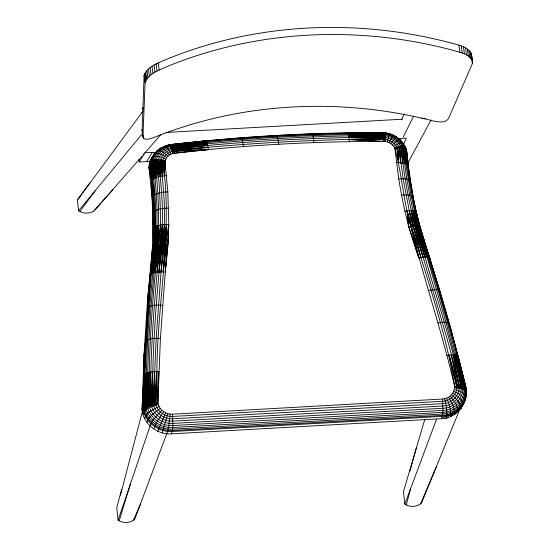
<?xml version="1.0" encoding="UTF-8"?>
<svg xmlns="http://www.w3.org/2000/svg" width="550" height="550" viewBox="0 0 550 550"><rect width="100%" height="100%" fill="white"/><g stroke="black" fill="none" stroke-linecap="round" stroke-linejoin="round"><path stroke-width="0.82" d="M446.786 355.444L453.069 354.819L456.17 355.197L462.921 386.561C463.808 397.808 454.272 407.997 443.08 408.251L173.037 423.404C161.672 424.167 150.274 415.628 148.885 404.126C148.596 344.231 153.333 284.329 160.566 224.902C160.318 203.108 159.672 180.978 156.365 159.514C158.345 152.006 165.468 146.926 172.982 146.059C242.557 138.194 312.558 134.282 382.58 134.296L389.056 135.245L395.292 138.174L400.207 142.876L403.253 148.273L411.043 195.422L417.986 226.098L445.947 322.183L462.921 386.561L464.248 390.053C463.891 401.101 453.867 410.032 443.046 410.389L173.009 425.542C160.366 426.484 149.339 416.893 146.362 404.965L148.912 339.336L151.058 306.027L156.915 240.9L157.059 209.88L156.331 193.951L153.746 162.718L155.787 156.372L159.926 150.741L165.914 146.857L172.521 145.104C242.151 137.197 312.201 133.286 382.277 133.334L389.269 134.324L396.021 137.493L401.342 142.594L404.656 148.637L409.379 180.125L418.138 226.133L437.958 289.768L447.342 322.424L464.344 386.98C468.27 399.726 455.352 412.122 442.956 412.321L172.913 427.474C159.72 428.409 147.524 418.447 145.042 405.591L147.599 339.859L149.744 306.536L155.595 241.409L155.746 210.485L155.017 194.597L152.433 163.254L154.33 156.475L156.248 153.292L158.73 150.494L165.083 146.369L172.129 144.602L173.477 147.517L174.673 153.106C243.98 145.234 313.734 141.213 383.501 141.474C388.293 141.281 392.989 144.155 394.955 148.541C401.885 174.047 403.384 200.743 410.733 226.236C424.126 279.916 442.193 332.331 454.609 386.286C455.015 392.982 449.164 398.86 442.564 399.032L172.521 414.184C165.743 414.631 159.046 409.695 157.843 402.937C152.075 322.293 174.591 241.814 162.807 161.37C163.082 155.354 169.07 152.047 174.213 150.535C243.684 143.344 313.445 139.446 383.281 138.806C388.987 139.714 395.038 142.381 397.189 148.204L398.729 162.635L406.065 163.701L408.224 165.701L414.04 202.84L416.364 213.689L410.101 180.771L407.894 164.952M169.379 154.956L166.684 157.486L164.945 161.446L167.833 191.874L168.761 224.386L160.414 338.401L157.891 402.937C152.329 403.514 143.612 403.191 142.037 410.046L147.551 308.502L147.537 300.334L153.402 243.375L153.553 212.589L149.002 167.887C148.218 160.291 154.488 158.4 160.559 159.803L161.569 161.384C162.243 187.55 167.516 214.026 162.154 239.986C156.784 294.284 152.013 348.782 152.508 403.384L151.58 406.56C154.296 415.607 163.673 421.692 173.002 421.135L443.039 405.982C453.365 405.756 461.636 396.488 461.388 386.299L454.768 354.929L462.729 386.519L462.797 389.338L465.362 390.837L466.421 392.494C466.098 405.9 455.359 418.406 441.519 418.694L171.483 433.847C157.534 434.789 143.557 424.201 142.037 410.046L144.017 355.121L147.537 300.334L152.597 245.712L152.852 219.787L151.559 180.895L149.813 165.55L150.48 161.796L151.882 158.049L154.399 153.924L157.053 150.927L160.236 148.438L164.388 146.252C167.833 147.249 169.276 151.284 171.05 154.069L174.673 153.106L172.178 151.408L170.046 146.664L168.767 145.159L163.852 146.513L159.617 149.236L160.868 148.122C164.677 148.534 167.049 152.295 169.379 154.956L171.05 154.069M392.336 144.822L396.784 141.103L399.609 139.638C406.842 145.771 406.292 155.712 407.165 164.278L405.611 149.084L404.869 146.218L406.594 150.349L404.869 146.218C401.658 144.932 397.444 146.328 394.955 148.541L398.709 178.922L401.521 195.064L409.619 195.058L412.851 196.529L419.726 226.999L440.021 291.328L449.419 324.026L466.304 388.774L465.822 397.272L462.839 404.594L458.824 409.475L454.204 412.885L450.478 416.652C451.357 410.272 449.233 403.947 446.641 398.172M142.924 414.418C143.406 410.843 146.609 408.849 149.579 407.447L150.501 403.741C150.171 349.085 154.825 294.532 160.229 240.178C165.351 214.177 160.284 187.701 159.472 161.521L158.386 159.569C160.153 152.673 166.684 148.383 173.387 147.221C242.942 139.638 312.861 135.726 382.828 135.472C387.908 135.946 393.051 137.459 396.784 141.103C403.109 146.733 402.944 155.574 404.628 163.24C414.15 239.663 444.764 311.272 460.996 386.251L461.051 388.706L462.797 389.338L461.388 386.299L454.609 386.286C445.101 326.281 423.156 269.246 407.131 210.836L404.882 211.138L401.521 195.064M162.546 305.257C157.637 305.119 150.982 304.226 147.551 308.502L150.267 275.213L151.422 273.845L153.773 272.772L157.142 240.831L157.245 225.803L162.498 224.606L168.761 224.386L168.334 240.116L165.248 272.168L168.41 240.13M448.498 397.293C451.268 401.988 454.747 407.206 454.204 412.885L446.923 415.711L442.331 416.357L172.294 431.502C158.345 432.444 144.368 421.864 142.849 407.708L144.017 355.121L145.406 341.853C148.83 337.556 155.478 338.339 160.414 338.401M150.267 275.213L152.597 245.712L153.828 242.653L155.787 241.319L155.925 226.373L157.245 225.803L152.46 273.268L156.915 240.9L162.154 239.986L168.334 240.116M147.029 404.704L147.338 372.701L152.591 371.649L158.847 371.601L157.843 402.937L155.98 405.047L149.579 407.447L147.922 404.401L148.899 372.247L147.029 404.704L147.792 408.389L147.922 404.401M440.172 292.916L458.26 356.84L466.304 388.761C468.201 402.387 456.122 415.085 442.592 415.353L172.556 430.499C158.716 431.434 144.849 420.936 143.33 406.897C145.551 362.519 147.29 318.099 151.422 273.845C155.169 247.816 155.664 221.499 153.979 195.284C154.481 179.898 144.375 158.503 160.868 148.122M148.899 372.247L148.431 404.25L149.579 407.447L150.253 403.796L150.666 371.896L148.885 404.126M145.454 405.371L146.025 373.244L147.338 372.701L146.788 404.793L147.792 408.389L146.589 404.876L147.338 372.701L145.454 405.371L146.272 409.344L146.362 404.965M454.568 386.293L454.568 387.516L461.051 388.706L459.415 386.141C442.179 311.327 412.596 239.367 402.889 162.896C401.239 154.921 400.888 145.317 393.305 140.408C390.294 138.291 386.65 137.617 383.082 137.108C313.184 137.39 243.334 141.295 173.834 148.844C167.667 149.992 160.517 154.502 160.683 161.425L162.326 176.034L162.566 161.37L162.821 160.201L165.103 160.765L164.422 175.773C159.995 176.522 154.337 176.887 151.559 180.895C154.158 201.685 152.646 222.523 153.402 243.375M155.595 241.409L151.422 273.845L154.571 241.993L154.887 227.012L155.925 226.373L154.694 241.911M151.422 273.845C154.048 247.988 154.976 221.959 153.244 196.006C154.192 183.205 147.214 169.613 152.35 157.328C156.558 154.99 161.659 157.499 165.743 159.053M158.469 240.488L158.62 209.344L157.891 193.373L155.396 162.222L156.365 159.514L158.373 176.866L157.96 161.707L158.386 159.569L160.291 176.406L160.683 161.425L164.945 161.446L164.422 175.773L166.533 175.622M160.229 240.178L160.566 224.902L155.327 272.381L153.773 272.772L158.806 225.308L157.142 240.831M162.154 239.986L162.498 224.606L157.087 272.099L155.327 272.381L157.348 240.769M158.991 240.384L157.087 272.099L161.04 271.893L164.189 239.917L164.539 224.414L156.2 338.25L153.203 403.288C154.474 412.576 163.708 419.402 172.899 418.791L442.942 403.638C452.176 403.439 459.449 395.196 459.415 386.141L453.069 354.819M166.643 224.345L161.04 271.893L163.137 271.968L166.292 239.958L166.643 224.345L164.189 239.917M461.388 386.299C464.331 386.588 467.672 387.702 466.091 391.655C465.692 403.789 454.685 413.6 442.805 413.992L172.762 429.144C159.252 430.052 145.709 419.815 144.21 406.113L144.987 373.862L146.025 373.244L145.234 405.487L146.272 409.344M143.832 375.251L144.987 373.862L144.134 406.168L145.062 410.3L145.042 405.591M150.686 274.498L144.829 352.784L143.33 406.897M143.736 412.081L143.268 406.973L145.826 341.137M143.268 406.973L144.21 411.221L144.987 373.862M149.579 407.447L150.666 371.896L150.961 403.652L151.58 406.56L153.203 403.288L152.591 371.649L150.961 403.652M152.591 371.649L151.58 406.56L150.501 403.741M154.873 403.102L153.739 405.756L154.626 371.511L154.873 403.102L155.98 405.047L157.004 402.964L156.729 371.498L155.767 403.033C156.441 411.159 164.911 416.948 172.741 416.446L442.777 401.301C450.567 401.101 457.572 394.068 456.851 386.141L449.02 355.08L457.476 386.127L459.051 388.183L459.016 386.127L451.138 354.874L457.476 386.127L456.871 387.784L449.02 355.08M346.933 133.671L347.538 132.839L385.296 132.811L385.674 135.891L385.357 141.549L349.202 139.535L348.466 134.613L347.538 132.839C288.784 133.815 230.093 137.665 171.717 144.43L167.784 145.228L169.448 145.2M158.242 404.47L155.98 405.047L155.533 403.047L156.729 371.498M147.971 307.787L148.349 297.997L153.828 242.653M142.072 130.604L144.107 75.721C146.685 67.382 156.392 63.704 163.666 60.507A408.1 354.791 12 0 1 452.877 43.464C459.511 45.423 469.968 47.293 471.646 55.371M145.104 82.802L142.931 136.785C144.251 141.488 151.167 138.359 154.303 137.369A408.079 354.764 12 0 1 433.228 120.945C438.041 121.859 445.033 123.406 448.408 118.793L472.395 63.525C472.897 54.78 460.212 52.449 453.908 50.552A408.079 354.771 12 0 0 164.691 67.567C157.41 70.778 147.682 74.449 145.104 82.802L144.107 75.721M461.051 388.706L461.168 386.272L454.768 354.929L460.996 386.251M154.571 241.993L153.663 217.449L153.966 211.86C157.884 208.402 163.611 208.292 168.575 208.134M144.21 406.113L146.025 373.244M163.068 239.938L159.005 271.934L160.799 240.109M165.137 239.924L163.137 271.968L167.544 240.048M159.005 271.934L162.498 224.606M408.684 170.562L406.601 150.356L409.558 177.052L412.514 194.714M432.692 268.276L439.938 292.098L429.77 258.101L426.649 257.043L418.77 257.943L408.664 226.648L407.131 210.836L412.926 210.863L416.13 212.218L419.953 228.422L426.133 247.555M151.979 180.159L150.239 164.814L150.48 161.796L149.002 167.887L151.559 180.895L153.244 196.006L152.824 196.735L151.656 193.82L152.467 191.482L153.244 196.006C157.128 192.479 162.841 192.184 167.833 191.874M170.191 414.123L168.554 427.357L166.808 433.723M450.484 414.638L446.112 418.048C447.755 411.654 446.215 405.006 444.647 398.757M408.904 172.184L410.774 185.68M464.64 401.06L465.905 396.413C464.035 391.971 458.48 390.789 454.307 389.489M394.955 148.541L401.727 148.081L401.981 145.736L403.033 148.232L404.628 163.24L401.521 148.067L400.421 145.991L399.781 148.032L400.902 162.697L403.143 178.757L409.262 210.691L420.977 257.476L410.877 226.215L407.131 210.836L408.732 226.627L418.77 257.943L410.877 226.215L408.664 226.648L404.882 211.138M419.753 227.604L416.563 214.507C430.183 261.766 446.057 308.399 457.944 356.166L458.178 357.617L455.778 348.618M437.993 322.829L444.256 322.101L448.408 322.822L449.419 324.026L449.735 327.25M429.99 259.518L419.98 228.319L429.99 259.518L426.642 249.15M451.626 394.756C456.101 398.743 464.482 405.707 458.019 411.812L457.552 410.582C457.868 404.951 453.496 400.263 450.175 396.144M408.224 165.701L406.312 149.703L405.137 146.774L406.553 151.044L405.137 146.774C400.929 137.995 391.353 132.406 381.679 132.646L381.397 132.853M166.292 239.958L168.761 224.386M402.841 143.969L402.957 143.261L402.201 142.567L400.207 142.876L393.607 146.272M452.815 393.154C456.809 395.931 462.729 399.142 462.839 404.594L463.231 404.752L464.757 400.641L465.245 397.76M152.433 163.254L155.059 178.035L154.007 162.628L154.564 159.644L156.613 177.416L155.87 162.106L156.365 159.514L154.907 162.346C152.144 163.034 149.208 164.629 149.002 167.887M150.239 164.814L150.961 161.04L152.714 179.424L150.301 164.739M151.181 163.969L153.752 178.709L151.821 160.414L151.099 164.024L152.714 179.424M120.436 495.206L142.588 410.85M465.362 390.837L465.307 387.461L457.243 355.616L465.259 387.427L465.362 390.837L465.953 388.025L457.944 356.166L456.17 355.197L464.193 386.918L464.248 390.053L464.344 386.98C452.375 327.642 431.537 270.621 416.13 212.218L419.76 227.04L429.77 258.101M150.975 164.113L151.821 160.414M153.34 162.862L154.564 159.644L153.553 162.786L155.059 178.035L153.037 159.947L152.199 163.371L153.752 178.709M424.71 419.712L403.439 491.734L404.8 504.089L406.326 504.955L410.575 488.689L436.556 419.189M121.626 489.411L116.731 507.815L118.085 520.176L119.185 520.822A13.503 12.568 19.1 0 0 133.437 520.266L134.757 519.241L166.815 433.544M167.881 413.676L162.195 432.829M387.283 141.934L389.373 133.781L387.654 133.808M409.86 471.302L416.481 447.528M465.822 397.272L465.493 396.316L466.345 393.326L466.304 388.774M152.02 163.46L153.037 159.947M119.185 520.822L130.584 483.478L150.384 425.123M453.716 391.38C457.882 393.339 463.141 395.464 464.736 400.166L463.231 404.752M466.228 389.565L458.26 356.84M153.739 405.756L154.591 403.129L154.626 371.511L155.533 403.047M118.085 520.176L130.584 483.478M151.882 158.049L149.703 164.037L152.35 157.328M153.663 217.449L152.852 219.787L153.732 228.429L154.887 227.012M147.537 300.334L148.349 297.997M144.017 355.121L144.829 352.784M144.595 418.605C146.286 412.005 153.608 409.351 159.081 406.567M146.994 422.496C148.789 415.979 155.183 412.273 160.284 408.506M150.061 425.954L152.928 420.111L161.81 410.238M153.691 428.89L156.317 422.847L163.625 411.703M157.774 431.207L165.674 412.864M171.483 433.847L172.913 427.474L172.521 414.184M446.112 418.048L446.923 415.711L446.724 414.803M450.478 416.652L451.289 414.315L454.369 411.902L455.297 412.218L457.696 409.619L458.824 409.475L460.577 406.856M454.204 412.885L454.486 414.556L455.297 412.218M458.019 411.812L458.824 409.475M460.962 408.513L462.942 403.679L460.46 407.797L460.962 408.513L464.736 400.166M465.493 396.316L466.304 393.979M464.757 400.641L465.568 398.303M153.381 156.221L154.399 153.924L158.421 150.178M404.8 504.089L410.575 488.689M156.159 152.831L157.053 150.927L158.978 149.655M406.326 504.955A13.503 12.568 19.1 0 0 420.53 503.917L421.472 503.154L459.779 409.31M403.391 144.966L406.299 138.084L397.636 138.689M420.53 503.917L436.542 466.304M133.437 520.266L140.532 503.841M401.679 119.405L404.078 113.939M397.863 148.136L398.64 146.444L399.334 148.039L400.902 162.697L397.863 148.136L398.729 162.635L396.447 162.724M240.247 138.566L240.556 137.947M389.118 142.622L393.099 135.176L396.179 137.053M403.288 136.984L413.538 116.222M151.078 160.38L153.952 154.619L157.053 150.927C161.191 149.483 164.931 153.787 167.915 156.104M157.218 161.831L158.386 159.569L157.458 161.789L158.373 176.866L155.87 162.106L160.683 161.425M171.105 145.172L171.717 144.43L205.927 140.993L207.24 143.894L208.436 149.572L172.865 153.471L172.178 151.408L208.072 147.455L171.469 149.545L174.213 150.535M407.928 162.972L431.035 119.989M153.553 212.589L153.966 211.86M164.388 146.252L163.481 147.153L165.591 146.438M159.837 149.091L160.236 148.438L163.151 147.297M150.645 161.954L146.63 161.618L139.164 162.037L144.939 152.749L152.412 152.329L156.427 152.666M146.63 161.618L152.412 152.329M149.318 161.714L155.1 152.426M159.472 161.521L160.559 159.803L162.821 160.201L163.989 161.397L164.422 175.773L162.566 161.37M155.65 153.044L156.502 151.718M82.046 193.903L78.623 198.763L77.358 199.746L78.554 210.726L79.881 211.502A13.427 12.492 19.1 0 0 94.126 210.794L142.044 156.186M83.023 192.514L142.911 111.258L141.907 112.606M77.358 199.746L89.877 182.799M79.881 211.502L95.336 190.534L142.649 133.341M390.823 143.598L395.292 138.174L396.543 137.149L396.914 137.472M454.486 414.556L457.552 410.582M397.189 148.204L398.64 146.444M78.554 210.726L95.336 190.534M162.326 176.034L161.838 161.377L162.821 160.201M143.165 154.901L161.129 134.248M94.119 210.781L112.915 189.674M385.516 139.439L349.202 139.535L383.501 141.474L385.516 139.439L349.202 139.535L349.367 141.666M311.603 133.959L312.262 133.939L312.936 135.52L314.022 142.567M454.568 387.516L456.679 386.148M172.521 145.104L168.767 145.159L205.927 140.993L205.528 140.807L205.171 141.027L241.285 137.919L276.732 135.568L277.832 138.483L278.747 144.183M446.497 415.807L441.519 418.694L442.956 412.321L442.564 399.032M154.399 153.924C158.606 152.02 163.13 155.478 166.684 157.486M163.989 161.397L165.103 160.765M446.923 415.711L450.684 413.648L451.289 414.315M385.674 135.891L383.082 137.108L348.741 135.953L385.674 135.891L348.741 135.953M155.787 241.319L156.915 240.9M154.907 162.346L155.87 162.106M173.834 148.844L170.748 147.95L207.24 143.894L170.046 146.664L173.387 147.221M167.784 145.228L171.744 144.43M428.656 290.324L436.569 289.548L439.017 290.146L440.021 291.328M163.852 146.513L165.426 146.238M168.767 145.159L206.36 141.584L169.379 145.722L172.982 146.059M170.748 147.95L207.24 143.894M410.877 226.215C413.689 226.084 418.261 224.696 420.035 227.652M186.436 143.303L188.134 143.096M195.8 142.161L198.357 141.852M200.056 141.646L203.466 141.233M173.944 144.361L205.528 140.807M173.03 146.183L206.8 142.567L172.576 145.2M173.917 149.16L207.666 145.544L173.477 147.517M402.957 143.261C398.104 137.17 390.335 132.11 382.277 133.334L347.854 133.031L312.262 133.939L276.038 135.596L276.732 135.568M172.178 151.408L208.436 149.572L174.322 151.071M270.077 136.132L273.481 135.822M305.009 134.496L308.309 134.228M398.709 178.922C402.469 178.929 408.066 177.815 410.431 181.493M165.949 132.474L402.552 119.199M246.393 137.768L248.896 137.692M276.87 135.575L284.329 135.417M349.752 133.024L347.229 133.052L385.474 133.004L366.554 132.825M383.494 141.391L382.882 135.767L382.009 132.839L347.538 132.839L385.474 133.004M383.371 132.839L381.679 132.646L382.009 132.839M401.727 148.081L404.656 148.637L406.312 149.703L408.141 166.499L406.251 149.627L404.869 146.218M385.069 133.031L386.739 133.368M399.609 139.638L400.187 140.133L398.214 138.992M421.822 118.133L424.353 118.621A3.238 1.327 -6.9 0 0 425.528 118.539M390.039 134.166L392.432 135.066M240.907 137.727L242.089 139.494L243.54 146.52M161.838 161.377L160.559 159.803L160.291 176.406L157.96 161.707M394.921 148.541L394.618 147.888L396.681 147.084L398.729 162.635M405.041 147.51L406.553 151.044M400.421 145.991L401.308 148.053L402.889 162.896L401.521 148.067M405.611 149.084L404.236 145.853L406.065 163.701L404.511 148.589L403.26 145.688L404.628 163.24M429.082 257.593L419.072 226.49L415.422 211.64L419.031 226.469L429.082 257.593L419.698 226.964M417.986 226.098L428.031 257.235L419.031 226.469M416.577 225.871L426.649 257.043L416.756 225.892L412.926 210.863L415.264 225.816L424.978 257.015L414.899 225.823M412.981 225.933L423.067 257.166L413.346 225.906L409.262 210.691L411.462 226.126M424.978 257.015L415.044 225.816L411.214 210.698L413.346 225.906M430.485 261.106L432.197 266.681M455.338 346.981L449.419 324.026M411.214 210.698L415.264 225.816M144.011 406.257L145.062 410.3M466.022 388.747L457.944 356.166L465.981 388.059L466.091 391.655L465.953 388.025M418.138 226.133L414.342 211.179L416.756 225.892M416.57 214.507L419.781 227.508M416.446 212.912L419.76 227.04M458.707 360.126L458.349 358.456L466.256 389.462L466.345 393.326M413.249 198.825L414.04 202.84M416.364 213.689L412.803 196.371M154.007 162.628L156.613 177.416M471.508 54.182L472.643 62.446M471.295 53.563L472.567 63.002M470.979 52.924L471.976 59.998M472.175 61.951L472.395 63.525M470.085 51.624L471.082 58.699M468.841 50.325L469.837 57.399M467.294 49.067L468.284 56.141M465.472 47.884L466.462 54.959M463.437 46.812L464.427 53.893M461.237 45.891L462.234 52.965M458.941 45.141L459.938 52.216M158.201 62.851L159.191 69.926M156.09 63.862L157.08 70.936M153.993 65.037L154.99 72.112M151.986 66.344L152.976 73.418M150.109 67.746L151.099 74.821M148.417 69.197L149.407 76.271M146.953 70.654L147.95 77.729M145.764 72.078L146.761 79.152M145.282 72.758L146.279 79.839M144.877 73.418L145.874 80.499M144.561 74.051L145.551 81.125M144.32 74.649L145.317 81.723M144.169 75.206L145.166 82.28M142.546 131.312L142.766 132.887M143.096 135.245L143.536 138.387M141.941 129.711L143.062 137.686M142.828 107.401L143.124 109.89M138.882 159.562L139.164 162.037M466.015 388.107L466.421 392.494M406.718 153.711L406.993 157.135M407.261 160.559L407.399 162.271M385.626 137.534L383.281 138.806L348.996 137.61L385.626 137.534M385.667 134.564L382.828 135.472L348.466 134.613L385.667 134.564M385.598 133.588L382.58 134.296L348.164 133.629L385.598 133.588"/></g></svg>
